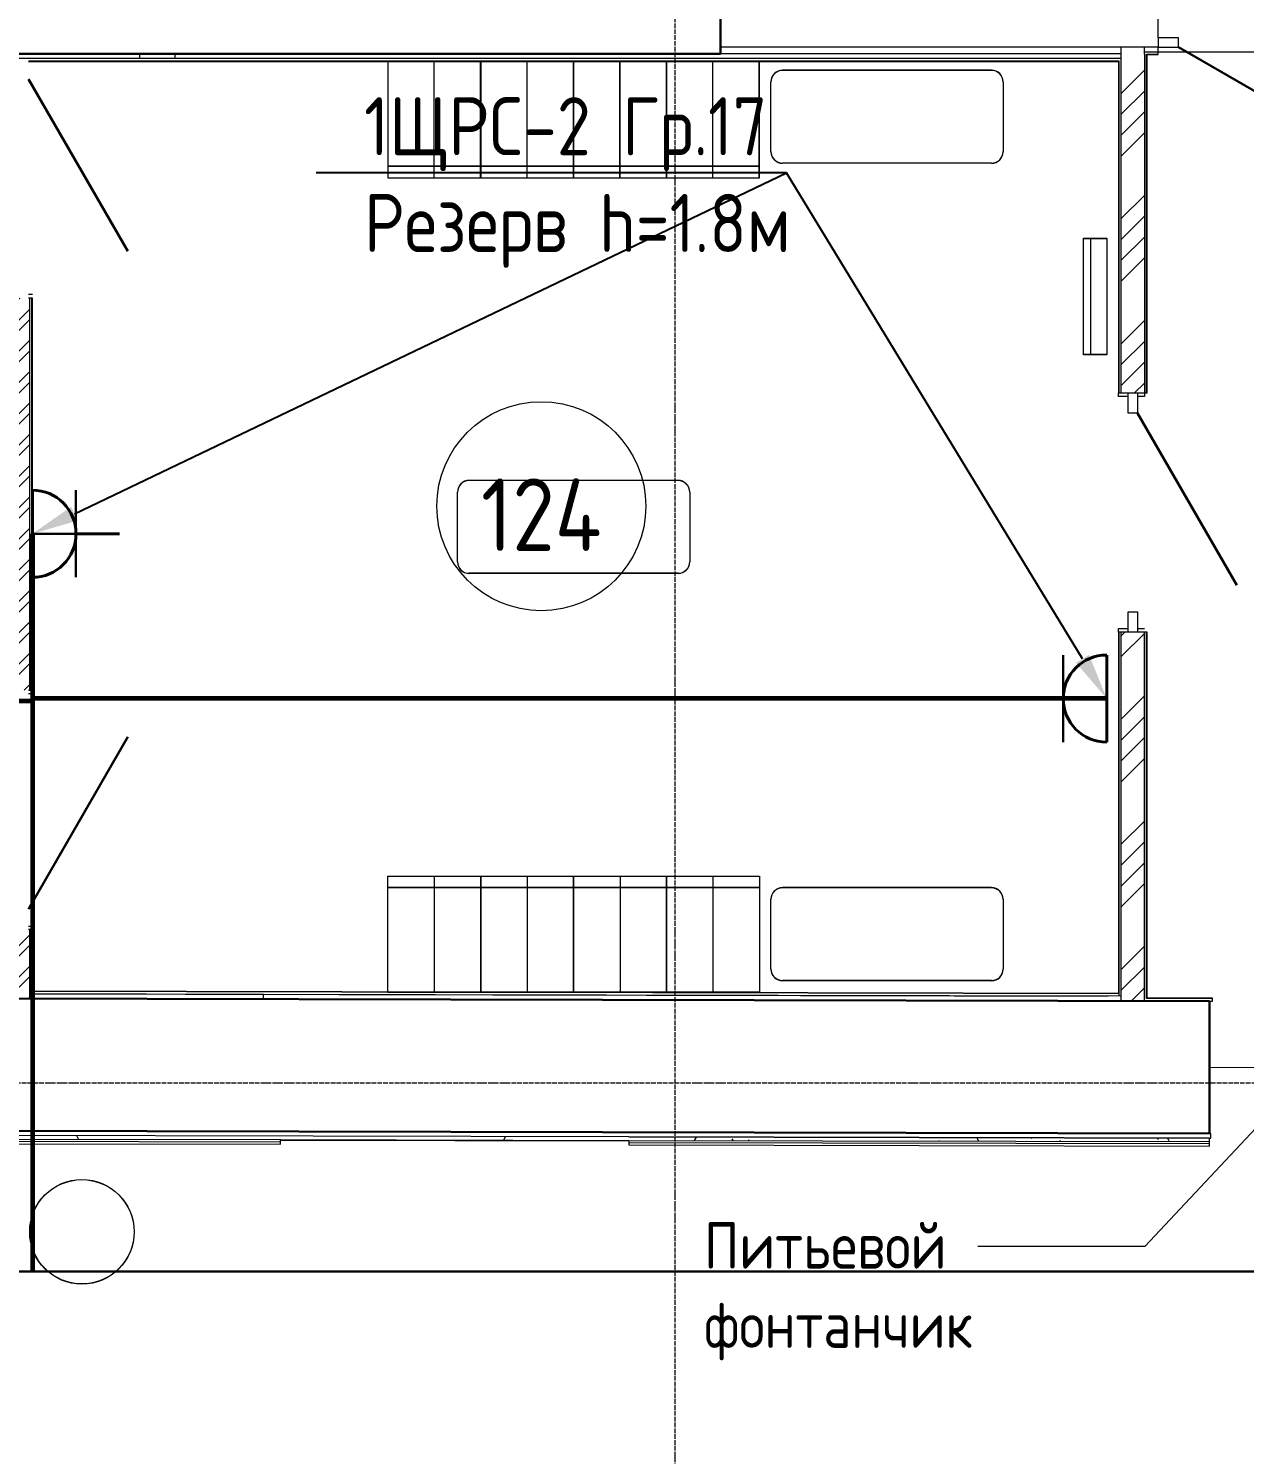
# Model space of a CAD drawing. Header units: millimetres. Extents: x -32 to 417638015, y -35 to 175284279.
# Drawn here: x 197460 to 202696, y 63113 to 69252 of the extents above; entities that cross this region are included whole.
import ezdxf
from ezdxf import colors
from ezdxf.entities.mleader import LeaderData, LeaderLine
from ezdxf.enums import TextEntityAlignment as Align
from ezdxf.math import Vec2, Vec3

# ---------------------------------------------------------------- set-up
doc = ezdxf.new("R2010")
doc.units = ezdxf.units.MM
doc.linetypes.add('ADSK_Линия сетки', pattern=[25, 20, -2.5, 0, -2.5])
for name, color, linetype, lineweight in [('_ЭМ_гофра', 5, 'Continuous', 60), ('_ЭМ_ТХобщее_слой', 7, 'Continuous', 30), ('Аннотация', 7, 'Continuous', 18), ('Двери', 7, 'Continuous', 9), ('Оси', 253, 'Continuous', 9), ('Перекрытие', 7, 'Continuous', 18), ('Стены внутренние', 7, 'Continuous', 18), ('Стены несущие', 7, 'Continuous', 30), ('Стены отделка', 7, 'Continuous', 30), ('Стены перегородки', 7, 'Continuous', 30), ('Стены штриховка', 7, 'Continuous', 9), ('ТХ', 5, 'Continuous', 0), ('ШТРИХОВКА', 252, 'Continuous', 15), ('ЭМ_Лоток 1_2', 162, 'Continuous', 30), ('ЭОМ_Розетки комп', 1, 'Continuous', 30)]:
    doc.layers.add(name, color=color, linetype=linetype, lineweight=lineweight)
doc.layers.add('_ЭМ_Надписи', color=7, linetype='Continuous')
doc.layers.add('ЭОМ_Лотки рабочие', color=5, linetype='Continuous')
doc.layers.add('Линии', color=7, linetype='Continuous', lineweight=9, true_color=0x00a600)
doc.styles.add('GOST Common', font='GOST_Common.ttf', dxfattribs={"width": 0.9, "height": 350})
doc.styles.add('GOST Common_6', font='GOST_Common.ttf', dxfattribs={"width": 0.9, "height": 125})
doc.styles.add('ЭОМ', font='isocpeur.ttf', dxfattribs={"width": 0.85, "height": 250})
doc.linetypes.add('Cable in the tray', pattern='A,5,[130,ltypeshp.shx,S=1,R=0,X=0,Y=0],1.5,[130,ltypeshp.shx,S=1.5,R=90,X=0,Y=-1],1,[130,ltypeshp.shx,S=1,R=0,X=0.5,Y=0],5', length=12.5)
pattern_1 = [(0, (557.2, 188.9), (406.4, 101.6), [33.528, -271.272, 33.528, -271.272, -1625.6]), (0, (557.2, 188.9), (406.4, 101.6), [-609.6, 33.528, -576.072, 33.528, -271.272, -711.2]), (0, (557.2, 188.9), (406.4, 101.6), [-1524, 33.528, -169.672, 33.528, -474.472]), (120, (709.6, 239.7), (-291.18818, 301.15272), [33.528, -271.272, 33.528, -271.272, -1625.6]), (120, (709.6, 239.7), (-291.18818, 301.15272), [-609.6, 33.528, -576.072, 33.528, -271.272, -711.2]), (120, (709.6, 239.7), (-291.18818, 301.15272), [-1524, 33.528, -169.672, 33.528, -474.472]), (240, (760.4, 442.9), (-115.21182, -402.75272), [33.528, -271.272, 33.528, -271.272, -1625.6]), (240, (760.4, 442.9), (-115.21182, -402.75272), [-609.6, 33.528, -576.072, 33.528, -271.272, -711.2]), (240, (760.4, 442.9), (-115.21182, -402.75272), [-1524, 33.528, -169.672, 33.528, -474.472])]

# ---------------------------------------------------------------- blocks, each defined once
blk = doc.blocks.new('ТХ 1 этаж.')
at = {"layer": 'ТХ', "color": 252, "true_color": 0x939598}
for p, q in [((39325.7, 15938.1), (38425.6, 15938.1)), ((38375.8, 15587.9), (38375.7, 15888)), ((39375.7, 15888), (39375.8, 15587.9)), ((39325.7, 15538.1), (38425.6, 15538.1)), ((37025.9, 13821.7), (37025.8, 14121.8)), ((37975.8, 14171.9), (37075.7, 14171.9)), ((38025.8, 14121.8), (38025.9, 13821.7)), ((37975.8, 13771.9), (37075.7, 13771.9)), ((39325.7, 12418.6), (38425.6, 12418.6)), ((38375.8, 12068.4), (38375.7, 12368.6)), ((39375.7, 12368.6), (39375.8, 12068.4)), ((39325.7, 12018.6), (38425.6, 12018.6))]:
    blk.add_line(p, q, dxfattribs=at)
for points in [[(36725.7, 15475), (37125.7, 15475), (37125.7, 15975), (36725.7, 15975)], [(37125.7, 15475), (37525.7, 15475), (37525.7, 15975), (37125.7, 15975)], [(37525.7, 15475), (37925.7, 15475), (37925.7, 15975), (37525.7, 15975)], [(37925.7, 15475), (38325.7, 15475), (38325.7, 15975), (37925.7, 15975)], [(39721.7, 15214.1), (39821.7, 15214.1), (39821.7, 14714.1), (39721.7, 14714.1)], [(36725.8, 12468.5), (37125.8, 12468.5), (37125.8, 11968.5), (36725.8, 11968.5)], [(37125.8, 12468.5), (37525.8, 12468.5), (37525.8, 11968.5), (37125.8, 11968.5)], [(37525.8, 12468.5), (37925.8, 12468.5), (37925.8, 11968.5), (37525.8, 11968.5)], [(37925.8, 12468.5), (38325.8, 12468.5), (38325.8, 11968.5), (37925.8, 11968.5)]]:
    blk.add_lwpolyline(points, close=True, dxfattribs=at)
for points in [[(36925.7, 15475), (36925.7, 15975)], [(37325.7, 15475), (37325.7, 15975)], [(37725.7, 15475), (37725.7, 15975)], [(38125.7, 15475), (38125.7, 15975)], [(37125.7, 15525), (36725.7, 15525)], [(37525.7, 15525), (37125.7, 15525)], [(37925.7, 15525), (37525.7, 15525)], [(38325.7, 15525), (37925.7, 15525)], [(39751.7, 15214.1), (39751.7, 14714.1)], [(36925.8, 12468.5), (36925.8, 11968.5)], [(37325.8, 12468.5), (37325.8, 11968.5)], [(37725.8, 12468.5), (37725.8, 11968.5)], [(38125.8, 12468.5), (38125.8, 11968.5)], [(37125.8, 12418.5), (36725.8, 12418.5)], [(37525.8, 12418.5), (37125.8, 12418.5)], [(37925.8, 12418.5), (37525.8, 12418.5)], [(38325.8, 12418.5), (37925.8, 12418.5)]]:
    blk.add_lwpolyline(points, dxfattribs=at)
blk.add_circle((35408.8, 10937.1), 225, dxfattribs=at)
for centre, radius, start, end in [((38425.7, 15888.2), 49.9, 90.17416, 180.13142), ((39325.7, 15888.1), 50, 359.9335, 90.0665), ((38425.7, 15588), 49.9, 180.1088, 269.8912), ((39325.8, 15588.1), 49.9, 269.86858, 359.82584), ((37075.8, 14121.9), 49.9, 90.17416, 180.13142), ((37975.8, 14121.9), 50, 359.9335, 90.0665), ((37075.8, 13821.8), 49.9, 180.1088, 269.8912), ((37975.9, 13821.8), 49.9, 269.86858, 359.82584), ((38425.7, 12368.7), 49.9, 90.17416, 180.13142), ((39325.7, 12368.6), 50, 359.9335, 90.0665), ((38425.7, 12068.5), 49.9, 180.1088, 269.8912), ((39325.9, 12068.6), 49.9, 269.86858, 359.82584)]:
    blk.add_arc(centre, radius, start, end, dxfattribs=at)
blk = doc.blocks.new('1 этаж')
at = {"layer": 'Стены внутренние'}
h = blk.add_hatch(dxfattribs=at)
h.set_pattern_fill('ANSI34', color=8, scale=20, style=0)
h.set_pattern_definition([(45, (-31496.66, 188.9), (-269.4077, 269.4077), []), (45, (-31406.86, 188.9), (-269.4077, 269.4077), []), (45, (-31317.06, 188.9), (-269.4077, 269.4077), []), (45, (-31227.26, 188.9), (-269.4077, 269.4077), [])])
h.paths.add_polyline_path([(33127.201, 17592.84), (33027.201, 17592.84), (33027.201, 16103.902), (33127.201, 16103.902)])
h.paths.add_polyline_path([(33127.201, 15073.902), (33027.201, 15073.902), (33027.201, 13486.44), (33127.201, 13486.237), (33127.201, 13488.902)])
at = {"layer": 'Стены внутренние', "lineweight": 9}
h = blk.add_hatch(dxfattribs=at)
h.set_pattern_fill('FP_12', color=8, style=0, pattern_type=2)
h.set_pattern_definition(pattern_1)
h.paths.add_polyline_path([(29407.191, 12888.803), (29407.221, 12903.803), (23576.445, 12915.664), (20566.931, 12915.664), (20566.913, 12906.786), (28654.298, 12890.334)])
h.paths.add_polyline_path([(20566.931, 12915.664), (23575.445, 12915.666), (20566.943, 12921.786)])
h = blk.add_hatch(dxfattribs=at)
h.set_pattern_fill('FP_12', color=8, style=0, pattern_type=2)
h.set_pattern_definition(pattern_1)
h.paths.add_polyline_path([(30907.169, 12885.751), (30907.188, 12886.803), (30907.188, 12900.751), (29407.221, 12903.803), (29407.221, 12888.803), (30390.368, 12886.803)])
h = blk.add_hatch(dxfattribs=at)
h.set_pattern_fill('FP_12', color=8, style=0, pattern_type=2)
h.set_pattern_definition(pattern_1)
h.paths.add_polyline_path([(35597.191, 12876.211), (35597.191, 12891.211), (35107.725, 12891.211), (35108.21, 12877.206), (35597.172, 12876.211)])
h.paths.add_polyline_path([(33408.207, 12880.664), (33407.254, 12895.666), (30907.218, 12900.751), (30907.218, 12885.751), (33407.254, 12880.666)])
at = {"layer": 'Стены штриховка'}
h = blk.add_hatch(dxfattribs=at)
h.set_pattern_fill('ANSI32', color=8, scale=10)
h.set_pattern_definition([(45, (-31496.66, 188.9), (-67.35192, 67.35192), []), (45, (-31451.76, 188.9), (-67.35192, 67.35192), [])])
h.paths.add_polyline_path([(22842.701, 16494.406), (22722.701, 16494.406), (22722.701, 15572.853), (22842.701, 15572.853)])
h.paths.add_polyline_path([(23912.701, 16494.406), (23792.701, 16494.406), (23792.701, 15572.853), (23832.701, 15572.853), (23912.701, 15572.853)])
h.paths.add_polyline_path([(21660.906, 16493.353), (21540.906, 16493.353), (21540.906, 14678.353), (21585.906, 14678.353), (21660.906, 14678.353), (21660.906, 15435.853)])
h.paths.add_polyline_path([(21660.906, 13648.353), (21540.906, 13648.353), (21540.906, 13509.806), (21660.906, 13509.562)])
h.paths.add_polyline_path([(24879.701, 15572.853), (23832.701, 15572.853), (22782.701, 15572.853), (21665.906, 15572.853), (21665.906, 15452.853), (24879.701, 15452.853)])
h.paths.add_polyline_path([(28207.201, 15572.853), (27089.701, 15572.853), (26039.701, 15572.853), (24999.701, 15572.853), (24999.701, 15452.853), (28207.201, 15452.853)])
h.paths.add_polyline_path([(26119.701, 16494.406), (25999.701, 16494.406), (25999.701, 15572.853), (26039.701, 15572.853), (26119.701, 15572.853)])
h.paths.add_polyline_path([(27169.701, 16494.406), (27049.701, 16494.406), (27049.701, 15572.853), (27089.701, 15572.853), (27169.701, 15572.853)])
h.paths.add_polyline_path([(28207.201, 15572.853), (28207.201, 15448.853), (28207.201, 14824.257), (28327.201, 14824.257), (28327.201, 16493.353), (28326.302, 16512.406), (28282.201, 16512.406), (28207.201, 16512.406)])
h.paths.add_polyline_path([(28207.201, 13496.245), (28327.201, 13496.001), (28327.201, 13794.257), (28282.201, 13794.257), (28207.201, 13794.257)])
at = {"layer": 'Аннотация', "color": 8, "lineweight": 9}
for p, q in [((35082.621, 14512.309), (33129.796, 12429.063)), ((32818.613, 12429.063), (32409.894, 12429.063)), ((33129.796, 12429.063), (32818.613, 12429.063))]:
    blk.add_line(p, q, dxfattribs=at)
at = {"layer": 'Двери', "color": 8}
for p, q in [((33274.201, 17632.84), (33187.201, 17632.84)), ((33187.201, 17632.84), (33187.201, 17592.84)), ((33274.201, 17592.84), (33274.201, 17632.84)), ((33187.201, 17592.84), (33274.201, 17592.84)), ((33057.201, 16103.902), (33097.201, 16103.902)), ((33057.201, 16016.902), (33057.201, 16103.902)), ((33097.201, 16103.902), (33097.201, 16016.902)), ((33097.201, 16016.902), (33057.201, 16016.902)), ((33057.201, 15160.902), (33097.201, 15160.902)), ((33057.201, 15073.902), (33057.201, 15160.902)), ((33097.201, 15160.902), (33097.201, 15073.902)), ((33097.201, 15073.902), (33057.201, 15073.902))]:
    blk.add_line(p, q, dxfattribs=at)
at = {"layer": 'Двери', "color": 8, "lineweight": 30}
for p, q in [((33274.201, 17592.84), (34015.518, 17164.84)), ((28322.201, 17455.406), (28750.201, 16714.089)), ((33097.201, 16016.902), (33525.201, 15275.584)), ((28322.201, 13881.257), (28750.201, 14622.574))]:
    blk.add_line(p, q, dxfattribs=at)
at = {"layer": 'Линии', "color": 8}
blk.add_circle((30530.417, 15616.224), 450, dxfattribs=at)
at = {"layer": 'Оси', "color": 8, "linetype": 'ADSK_Линия сетки'}
for p, q in [((31106.766, -4162.595), (31106.766, 44411.9)), ((-9557.528, 13133.902), (56672.201, 13133.902))]:
    blk.add_line(p, q, dxfattribs=at)
at = {"layer": 'Перекрытие', "color": 8}
for p, q in [((33187.201, 17572.84), (34217.201, 17572.84)), ((28339.201, 16527.406), (28322.201, 16527.406)), ((33015.201, 16088.902), (33015.201, 16103.902)), ((33057.201, 16088.902), (33015.201, 16088.902)), ((33127.201, 16088.902), (33097.201, 16088.902)), ((33127.201, 16103.902), (33127.201, 16088.902)), ((33015.201, 15073.902), (33015.201, 15088.902)), ((33015.201, 15088.902), (33057.201, 15088.902)), ((33097.201, 15088.902), (33127.201, 15088.902)), ((28339.201, 14807.804), (28322.201, 14807.804)), ((28322.201, 13807.804), (28339.201, 13807.804)), ((33409.413, 13485.663), (33408.834, 13200.663)), ((33408.834, 13200.663), (35107.83, 13197.207))]:
    blk.add_line(p, q, dxfattribs=at)
at = {"layer": 'Стены несущие', "color": 8}
for p, q in [((31302.201, 17563.353), (31302.201, 20358.353)), ((18369.597, 17563.353), (31302.201, 17563.353)), ((33408.413, 13485.665), (16568.152, 13519.921)), ((33407.254, 12915.666), (33408.413, 13485.665)), ((16568.339, 12949.92), (33407.254, 12915.666))]:
    blk.add_line(p, q, dxfattribs=at)
at = {"layer": 'Стены отделка', "color": 8, "lineweight": 9}
for p, q in [((28802.201, 17543.353), (28802.201, 17563.353)), ((28952.201, 17563.353), (28952.201, 17543.353)), ((33027.201, 17563.353), (31302.201, 17563.353)), ((33127.201, 17562.84), (33127.201, 17592.84)), ((33139.201, 17560.84), (33187.201, 17560.84)), ((33139.201, 16103.902), (33139.201, 17560.84)), ((33187.201, 17560.84), (33187.201, 17592.84)), ((33027.201, 17543.353), (25009.701, 17543.353)), ((28322.201, 17531.353), (33015.201, 17531.353)), ((33015.201, 17531.353), (33015.201, 16103.902)), ((28339.201, 16512.406), (28322.201, 16512.406)), ((28339.201, 14824.257), (28339.201, 16512.406)), ((33015.201, 16103.902), (33057.201, 16103.902)), ((33097.201, 16103.902), (33139.201, 16103.902)), ((33015.201, 15073.902), (33015.201, 13518.465)), ((33057.201, 15073.902), (33015.201, 15073.902)), ((33139.201, 15073.902), (33097.201, 15073.902)), ((33139.201, 13498.212), (33139.201, 15073.902)), ((28322.201, 14824.257), (28339.201, 14824.257)), ((28339.201, 13794.257), (28322.201, 13794.257)), ((28339.201, 13521.989), (28339.201, 13794.257)), ((28327.201, 13496.001), (28327.201, 13521.989)), ((28327.201, 13521.989), (28339.201, 13521.989)), ((29334.823, 13513.951), (28327.201, 13516.001)), ((28333.213, 13527.989), (28333.188, 13515.989)), ((28333.188, 13515.989), (32971.188, 13506.554)), ((33015.201, 13518.465), (28333.213, 13527.989)), ((29334.783, 13493.951), (29334.823, 13513.951)), ((33027.201, 13506.44), (29334.823, 13513.951)), ((29334.783, 13493.951), (32977.193, 13486.542)), ((33127.201, 13488.902), (33127.201, 13486.237)), ((33420.44, 13497.64), (33139.201, 13498.212)), ((33408.413, 13485.665), (33420.416, 13485.64)), ((33420.416, 13485.64), (33420.44, 13497.64)), ((30907.218, 12900.751), (20566.943, 12921.786)), ((33413.254, 12915.654), (33407.254, 12915.666)), ((33408.166, 12860.664), (33408.237, 12895.664)), ((33408.237, 12895.664), (33413.213, 12895.654)), ((33413.213, 12895.654), (33413.254, 12915.654)), ((20566.872, 12886.786), (29407.15, 12868.803)), ((29407.15, 12868.803), (29407.187, 12886.803)), ((29407.187, 12886.803), (30907.184, 12883.751)), ((30907.184, 12883.751), (30907.147, 12865.751)), ((30907.147, 12865.751), (33408.166, 12860.664))]:
    blk.add_line(p, q, dxfattribs=at)
at = {"layer": 'Стены перегородки', "color": 8, "lineweight": 18}
for p, q in [((33187.201, 17632.84), (33187.201, 17712.84)), ((33187.201, 17592.84), (31302.201, 17592.84))]:
    blk.add_line(p, q, dxfattribs=at)
at = {"layer": 'Стены штриховка', "color": 8}
for p, q in [((33027.201, 16103.902), (33027.201, 17592.84)), ((33127.201, 17572.84), (33187.201, 17572.84)), ((33127.201, 17562.84), (33127.201, 16103.902)), ((33137.201, 17562.84), (33187.201, 17562.84)), ((33137.201, 16103.902), (33137.201, 17562.84)), ((28322.201, 17533.353), (33017.201, 17533.353)), ((33017.201, 17533.353), (33017.201, 16103.902)), ((28327.201, 14824.257), (28327.201, 16512.406)), ((28337.201, 14824.257), (28337.201, 16512.406)), ((33017.201, 15073.902), (33017.201, 13506.46)), ((33027.201, 13486.44), (33027.201, 15073.902)), ((33127.201, 13488.902), (33127.201, 15073.902)), ((33137.201, 13496.216), (33137.201, 15073.902)), ((28327.201, 13521.989), (28327.201, 13794.257)), ((28337.201, 13521.989), (28337.201, 13794.257)), ((33017.201, 13516.461), (28333.209, 13525.989)), ((33420.436, 13495.64), (33137.201, 13496.216)), ((20566.894, 12897.786), (29407.173, 12879.803)), ((20566.913, 12906.786), (29407.191, 12888.803)), ((30907.218, 12900.751), (33408.237, 12895.664)), ((33408.237, 12895.664), (30907.218, 12900.751)), ((29407.187, 12886.803), (29407.191, 12888.803)), ((29407.191, 12888.803), (30907.188, 12885.751)), ((30907.169, 12876.751), (33408.188, 12871.664)), ((30907.188, 12885.751), (30907.184, 12883.751)), ((30907.188, 12885.751), (30907.188, 12885.751)), ((30907.188, 12885.751), (33408.207, 12880.664))]:
    blk.add_line(p, q, dxfattribs=at)
at = {"layer": 'ЭОМ_Лотки рабочие'}
blk.add_blockref('ТХ 1 этаж.', (-6856.492, 1554.379), dxfattribs=at)
at = {"layer": 'Аннотация', "color": 8, "style": 'GOST Common_6', "width": 0.9}
for s, p in [('Питьевой', (31231.034, 12333.187)), ('фонтанчик', (31231.034, 11992.265))]:
    blk.add_text(s, height=200, dxfattribs=at).set_placement(p)
at = {"layer": 'Аннотация', "color": 8, "lineweight": 9, "insert": (30530.417, 15579.275), "char_height": 312.5, "width": 520.21112, "attachment_point": 5, "line_spacing_factor": 1.022766, "style": 'GOST Common'}
blk.add_mtext('124', dxfattribs=at)
blk = doc.blocks.new('_ЭМ_ТХ2_1этаж')
at = {"layer": 'ТХ', "color": 252, "true_color": 0x939598}
for p, q in [((150473.6, -53255.4), (149573.5, -53255.4)), ((149523.7, -53605.6), (149523.6, -53305.5)), ((150523.6, -53305.5), (150523.7, -53605.6)), ((150473.6, -53655.4), (149573.5, -53655.4)), ((148173.8, -55371.9), (148173.7, -55071.7)), ((149123.7, -55021.6), (148223.6, -55021.6)), ((149173.7, -55071.7), (149173.8, -55371.9)), ((149123.7, -55421.6), (148223.6, -55421.6)), ((150473.6, -56774.9), (149573.5, -56774.9)), ((149523.7, -57125.1), (149523.6, -56825)), ((150523.6, -56825), (150523.7, -57125.1)), ((150473.6, -57174.9), (149573.5, -57174.9))]:
    blk.add_line(p, q, dxfattribs=at)
for points in [[(147873.6, -53718.5), (148273.6, -53718.5), (148273.6, -53218.5), (147873.6, -53218.5)], [(148273.6, -53718.5), (148673.6, -53718.5), (148673.6, -53218.5), (148273.6, -53218.5)], [(148673.6, -53718.5), (149073.6, -53718.5), (149073.6, -53218.5), (148673.6, -53218.5)], [(149073.6, -53718.5), (149473.6, -53718.5), (149473.6, -53218.5), (149073.6, -53218.5)], [(150869.6, -53979.4), (150969.6, -53979.4), (150969.6, -54479.4), (150869.6, -54479.4)], [(147873.7, -56725), (148273.7, -56725), (148273.7, -57225), (147873.7, -57225)], [(148273.7, -56725), (148673.7, -56725), (148673.7, -57225), (148273.7, -57225)], [(148673.7, -56725), (149073.7, -56725), (149073.7, -57225), (148673.7, -57225)], [(149073.7, -56725), (149473.7, -56725), (149473.7, -57225), (149073.7, -57225)]]:
    blk.add_lwpolyline(points, close=True, dxfattribs=at)
for points in [[(148073.6, -53718.5), (148073.6, -53218.5)], [(148473.6, -53718.5), (148473.6, -53218.5)], [(148873.6, -53718.5), (148873.6, -53218.5)], [(149273.6, -53718.5), (149273.6, -53218.5)], [(148273.6, -53668.5), (147873.6, -53668.5)], [(148673.6, -53668.5), (148273.6, -53668.5)], [(149073.6, -53668.5), (148673.6, -53668.5)], [(149473.6, -53668.5), (149073.6, -53668.5)], [(150899.6, -53979.4), (150899.6, -54479.4)], [(148073.7, -56725), (148073.7, -57225)], [(148473.7, -56725), (148473.7, -57225)], [(148873.7, -56725), (148873.7, -57225)], [(149273.7, -56725), (149273.7, -57225)], [(148273.7, -56775), (147873.7, -56775)], [(148673.7, -56775), (148273.7, -56775)], [(149073.7, -56775), (148673.7, -56775)], [(149473.7, -56775), (149073.7, -56775)]]:
    blk.add_lwpolyline(points, dxfattribs=at)
blk.add_circle((146556.7, -58256.4), 225, dxfattribs=at)
for centre, radius, start, end in [((149573.6, -53305.4), 49.9, 90.17416, 180.13142), ((150473.6, -53305.4), 50, 359.9335, 90.0665), ((149573.6, -53605.5), 49.9, 180.1088, 269.8912), ((150473.7, -53605.5), 49.9, 269.86858, 359.82584), ((148223.7, -55071.6), 49.9, 90.17416, 180.13142), ((149123.7, -55071.7), 50, 359.9335, 90.0665), ((148223.7, -55371.8), 49.9, 180.1088, 269.8912), ((149123.8, -55371.7), 49.9, 269.86858, 359.82584), ((149573.6, -56824.8), 49.9, 90.17416, 180.13142), ((150473.6, -56824.9), 50, 359.9335, 90.0665), ((149573.6, -57125), 49.9, 180.1088, 269.8912), ((150473.8, -57124.9), 49.9, 269.86858, 359.82584)]:
    blk.add_arc(centre, radius, start, end, dxfattribs=at)
blk = doc.blocks.new('*U752')
at = {"color": 0, "lineweight": 40}
for p, q in [((0, 250), (0, 500)), ((-250, 0), (250, 0))]:
    blk.add_line(p, q, dxfattribs=at)
at = {"color": 0}
for p, q in [((-250, 250), (250, 250)), ((0, 0), (0, 250))]:
    blk.add_line(p, q, dxfattribs=at)
at = {"color": 0, "lineweight": 40}
blk.add_arc((0, 0), 250, 0, 180, dxfattribs=at)
at = {"color": 7, "style": 'GOST Common', "width": 0.9}
for tag, p in [('КОЛВО', (312.5, 312.6)), ('ВЫСОТА', (293.7, -391.4))]:
    blk.add_attdef(tag, p, '', height=350, dxfattribs=at)
at = {"color": 7, "linetype": 'ByBlock', "style": 'GOST Common', "width": 0.9}
blk.add_attdef('ГРУППА', text='', height=350, dxfattribs=at).set_placement((-568.1, 0), align=Align.RIGHT)
blk = doc.blocks.new('*U757')
at = {"color": 0, "lineweight": 40}
for p, q in [((250, 0), (-250, 0)), ((0, -250), (0, -500))]:
    blk.add_line(p, q, dxfattribs=at)
at = {"color": 0}
for p, q in [((0, 0), (0, -250)), ((250, -250), (-250, -250))]:
    blk.add_line(p, q, dxfattribs=at)
at = {"color": 0, "lineweight": 40}
blk.add_arc((0, 0), 250, 180, 0, dxfattribs=at)
at = {"color": 7, "style": 'GOST Common', "width": 0.9}
for tag, p in [('КОЛВО', (312.5, 312.6)), ('ВЫСОТА', (293.7, -391.4))]:
    blk.add_attdef(tag, p, '', height=350, dxfattribs=at)
at = {"color": 7, "linetype": 'ByBlock', "style": 'GOST Common', "width": 0.9}
blk.add_attdef('ГРУППА', text='', height=350, dxfattribs=at).set_placement((-568.1, 0), align=Align.RIGHT)

msp = doc.modelspace()

# ---------------------------------------------------------------- linework, layer by layer
at = {"layer": '_ЭМ_гофра', "linetype": 'ByBlock'}
for points in [[(197476.6, 67076.8), (197476.6, 63901)], [(202102.6, 66367.2), (197476.6, 66367.2)]]:
    msp.add_lwpolyline(points, dxfattribs=at)
at = {"layer": '_ЭМ_гофра', "linetype": 'ByBlock', "elevation": 64.3}
msp.add_lwpolyline([(196511.8, 67014.2), (196511.8, 66358), (197476.6, 66358)], dxfattribs=at)
at = {"layer": 'ЭМ_Лоток 1_2', "linetype": 'Cable in the tray', "ltscale": 50}
msp.add_lwpolyline([(163709.1, 74616.7), (171968.9, 74616.7), (171968.9, 63901), (211001.2, 63901)], dxfattribs=at)

# ---------------------------------------------------------------- block references
at = {"layer": '_ЭМ_ТХобщее_слой', "lineweight": 50}
msp.add_blockref('_ЭМ_ТХ2_1этаж', (51133.1, 122328.2), dxfattribs=at)
at = {"layer": 'ШТРИХОВКА'}
msp.add_blockref('1 этаж', (169137.4, 51579.3), dxfattribs=at)
at = {"layer": 'ЭОМ_Розетки комп', "color": 5, "xscale": 0.75, "yscale": 0.75, "zscale": 0.75, "rotation": 270}
for name, p in [('*U752', (197476.6, 67076.8)), ('*U757', (202102.6, 66367.2))]:
    msp.add_blockref(name, p, dxfattribs=at)

# ---------------------------------------------------------------- leaders
at = {"layer": '_ЭМ_Надписи', "color": 7, "ltscale": 5}
ml = msp.add_multileader_mtext('Standard', dxfattribs=at)
ml.set_content('{\\fGOST Common|b0|i0|c204|p34;\\W0.9;\\C256;1ЩРС-2\\fISOCPEUR|b0|i0|c204|p34;\\W0.85; Гр.27\\PЭл.суш. \\fGOST Common|b0|i0|c0|p34;\\W0.9;h=\\fGOST Common|b0|i0|c204|p34;0\\fGOST Common|b0|i0|c0|p34;.\\fGOST Common|b0|i0|c204|p34;9м \\fGOST Common|b0|i0|c0|p34;L=1\\fGOST Common|b0|i0|c204|p34;м}', color=1, style='ЭОМ')
ml.set_leader_properties()
ml.build(insert=Vec2(0, 0))
ml.multileader.update_dxf_attribs({"text_left_attachment_type": 6, "text_right_attachment_type": 6, "dogleg_length": 0, "arrow_head_size": 200})
ctx = ml.context
ctx.base_point, ctx.char_height, ctx.arrow_head_size, ctx.landing_gap_size, ctx.plane_origin = Vec3(200778, 73308.6, -64.3), 250, 200, 0, Vec3(181644, 80890, -64.3)
ctx.left_attachment, ctx.right_attachment = 6, 6
notes = []
notes.append((ctx, [(1, (1, 1, 0), (203337.6, 73308.6, -64.3), (-1, 0), 0, [(0, [(206529.7, 65189.1, -64.3)], 0, [])])]))
ctx.mtext.insert, ctx.mtext.width, ctx.mtext.defined_height, ctx.mtext.flow_direction = Vec3(200778, 73633.6, -64.3), 2581.7, 673.2, 5
ml = msp.add_multileader_mtext('Standard', dxfattribs=at)
ml.set_content('{\\fGOST Common|b0|i0|c204|p34;\\W0.9;\\C256;1ЩРС-2\\fISOCPEUR|b0|i0|c204|p34;\\W0.85; Гр.17\\PРезерв\\P\\pxql;\\fGOST Common|b0|i0|c0|p34;\\W0.9;h=\\fGOST Common|b0|i0|c204|p34;1\\fGOST Common|b0|i0|c0|p34;.\\fGOST Common|b0|i0|c204|p34;8м}', color=1, style='ЭОМ')
ml.set_leader_properties()
ml.build(insert=Vec2(0, 0))
ml.multileader.update_dxf_attribs({"text_left_attachment_type": 6, "text_right_attachment_type": 6, "dogleg_length": 0, "arrow_head_size": 200})
ctx = ml.context
ctx.base_point, ctx.char_height, ctx.arrow_head_size, ctx.landing_gap_size, ctx.plane_origin = Vec3(201210.6, 70260.9), 250, 200, 0, Vec3(181146.5, 80362.7)
ctx.left_attachment, ctx.right_attachment = 6, 6
notes.append((ctx, [(1, (1, 1, 0), (202923.1, 70260.9), (-1, 0), 0, [(0, [(205372.5, 66591.2)], 0, [])])]))
ctx.mtext.insert, ctx.mtext.width, ctx.mtext.defined_height, ctx.mtext.flow_direction = Vec3(201210.6, 70560.9), 2073.809, 545.6, 5
ml = msp.add_multileader_mtext('Standard', dxfattribs=at)
ml.set_content('{\\fGOST Common|b0|i0|c204|p34;\\W0.9;\\C256;1ЩРС-2\\fISOCPEUR|b0|i0|c204|p34;\\W0.85; Гр.17\\PРезерв \\fGOST Common|b0|i0|c0|p34;\\W0.9;h=\\fGOST Common|b0|i0|c204|p34;1\\fGOST Common|b0|i0|c0|p34;.\\fGOST Common|b0|i0|c204|p34;8м}', color=1, style='ЭОМ')
ml.set_leader_properties()
ml.build(insert=Vec2(0, 0))
ml.multileader.update_dxf_attribs({"text_left_attachment_type": 6, "text_right_attachment_type": 6, "dogleg_length": 0, "arrow_head_size": 200})
ctx = ml.context
ctx.base_point, ctx.char_height, ctx.arrow_head_size, ctx.landing_gap_size, ctx.plane_origin = Vec3(198904.5, 68631.4), 250, 200, 0, Vec3(174020.5, 81154.6)
ctx.left_attachment, ctx.right_attachment = 6, 6
notes.append((ctx, [(1, (1, 1, 0), (200723.9, 68631.4), (-1, 0), 0, [(0, [(197476.6, 67076.8)], 0, []), (1, [(202102.6, 66367.2)], 0, [])])]))
ctx.mtext.insert, ctx.mtext.width, ctx.mtext.defined_height, ctx.mtext.flow_direction = Vec3(198904.5, 68956.4), 2073.809, 545.6, 5
for ctx, leaders in notes:
    for number, flags, end, landing, length, lines in leaders:
        leader = LeaderData()
        leader.index, (leader.has_last_leader_line, leader.has_dogleg_vector, leader.attachment_direction) = number, flags
        leader.last_leader_point, leader.dogleg_vector, leader.dogleg_length = Vec3(end), Vec3(landing), length
        for number, points, colour, breaks in lines:
            line = LeaderLine()
            line.index, line.vertices, line.color, line.breaks = number, Vec3.list(points), colors.encode_raw_color(colour), breaks
            leader.lines.append(line)
        ctx.leaders.append(leader)

doc.saveas('drawing.dxf')
